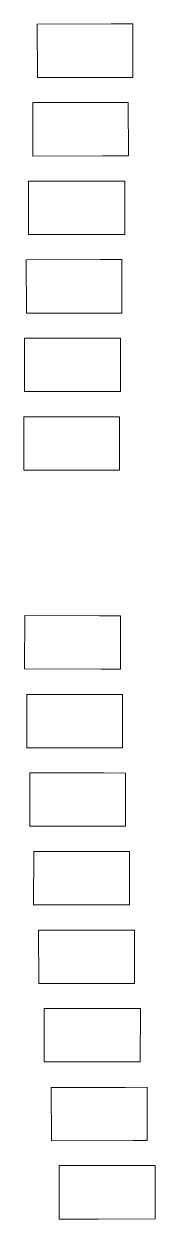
# Model space of a CAD drawing. Header units: metres. Extents: x 113449 to 113464, y 502861 to 502998.
import ezdxf

# ---------------------------------------------------------------- set-up
doc = ezdxf.new("R2010")
doc.units = ezdxf.units.M
doc.header["$MEASUREMENT"] = 0
doc.layers.add('maximum bouwhoogte 8 m', color=7, linetype='Continuous', lineweight=0)

msp = doc.modelspace()

# ---------------------------------------------------------------- linework, layer by layer
at = {"layer": 'maximum bouwhoogte 8 m', "flags": 128}
for points in [[(113458.126, 502992), (113450.196977, 502991.990697), (113450.188977, 502998.114697), (113458.638, 502998.125), (113461.138, 502998.129), (113461.146, 502992.005), (113458.126, 502992)], [(113457.712, 502983.001), (113449.662234, 502982.992462), (113449.655234, 502989.111462), (113458.115, 502989.121), (113460.615, 502989.124), (113460.622, 502983.005), (113457.712, 502983.001)], [(113457.736, 502980.125), (113449.188245, 502980.125801), (113449.187245, 502974.006801), (113457.414, 502974.006), (113460.205, 502974.005), (113460.206, 502980.124), (113457.736, 502980.125)], [(113457.414, 502971.119), (113448.918282, 502971.104281), (113448.929282, 502964.987281), (113457.216, 502965.003), (113459.895, 502965.007), (113459.884, 502971.124), (113457.414, 502971.119)], [(113459.707, 502962.13), (113457.207, 502962.13), (113448.732258, 502962.131794), (113448.731258, 502956.012794), (113457.137, 502956.011), (113459.706, 502956.011), (113459.707, 502962.13)], [(113457.126, 502953.119), (113448.64799, 502953.111023), (113448.653, 502946.99), (113456.621001, 502947.008545), (113459.621, 502947.011), (113459.616, 502953.12), (113457.126, 502953.119)], [(113457.482, 502924.204), (113448.73683, 502924.22411), (113448.751915, 502930.336117), (113457.308, 502930.315), (113459.739, 502930.309), (113459.721, 502924.197), (113457.482, 502924.204)], [(113457.494, 502921.31), (113448.971851, 502921.292672), (113448.984287, 502915.176674), (113457.813, 502915.195), (113459.964, 502915.199), (113459.953, 502921.315), (113457.494, 502921.31)], [(113460.313, 502912.309), (113457.834, 502912.314), (113449.340233, 502912.331131), (113449.327926, 502906.229042), (113458.273, 502906.211), (113460.303, 502906.206), (113460.313, 502912.309)], [(113458.27, 502903.318), (113449.772291, 502903.324853), (113449.767364, 502897.214855), (113458.838, 502897.207), (113460.748, 502897.206), (113460.75, 502903.316), (113458.27, 502903.318)], [(113461.32, 502888.205), (113459.5, 502888.202), (113450.343505, 502888.191668), (113450.33608, 502894.304669), (113458.842, 502894.315), (113461.312, 502894.318), (113461.32, 502888.205)], [(113460.311, 502879.217), (113450.968523, 502879.228284), (113450.975889, 502885.339285), (113459.509, 502885.329), (113461.998, 502885.326), (113461.99, 502879.215), (113460.311, 502879.217)], [(113461.214, 502870.21), (113451.805787, 502870.184261), (113451.788752, 502876.268261), (113460.267, 502876.292), (113462.767, 502876.299), (113462.784, 502870.215), (113461.214, 502870.21)], [(113457.171, 502861.206), (113452.679684, 502861.202378), (113452.676, 502865.771), (113452.674744, 502867.328122), (113461.203, 502867.335), (113463.683, 502867.337), (113463.691, 502861.215), (113457.171, 502861.206)]]:
    msp.add_lwpolyline(points, dxfattribs=at)

doc.saveas('drawing.dxf')
